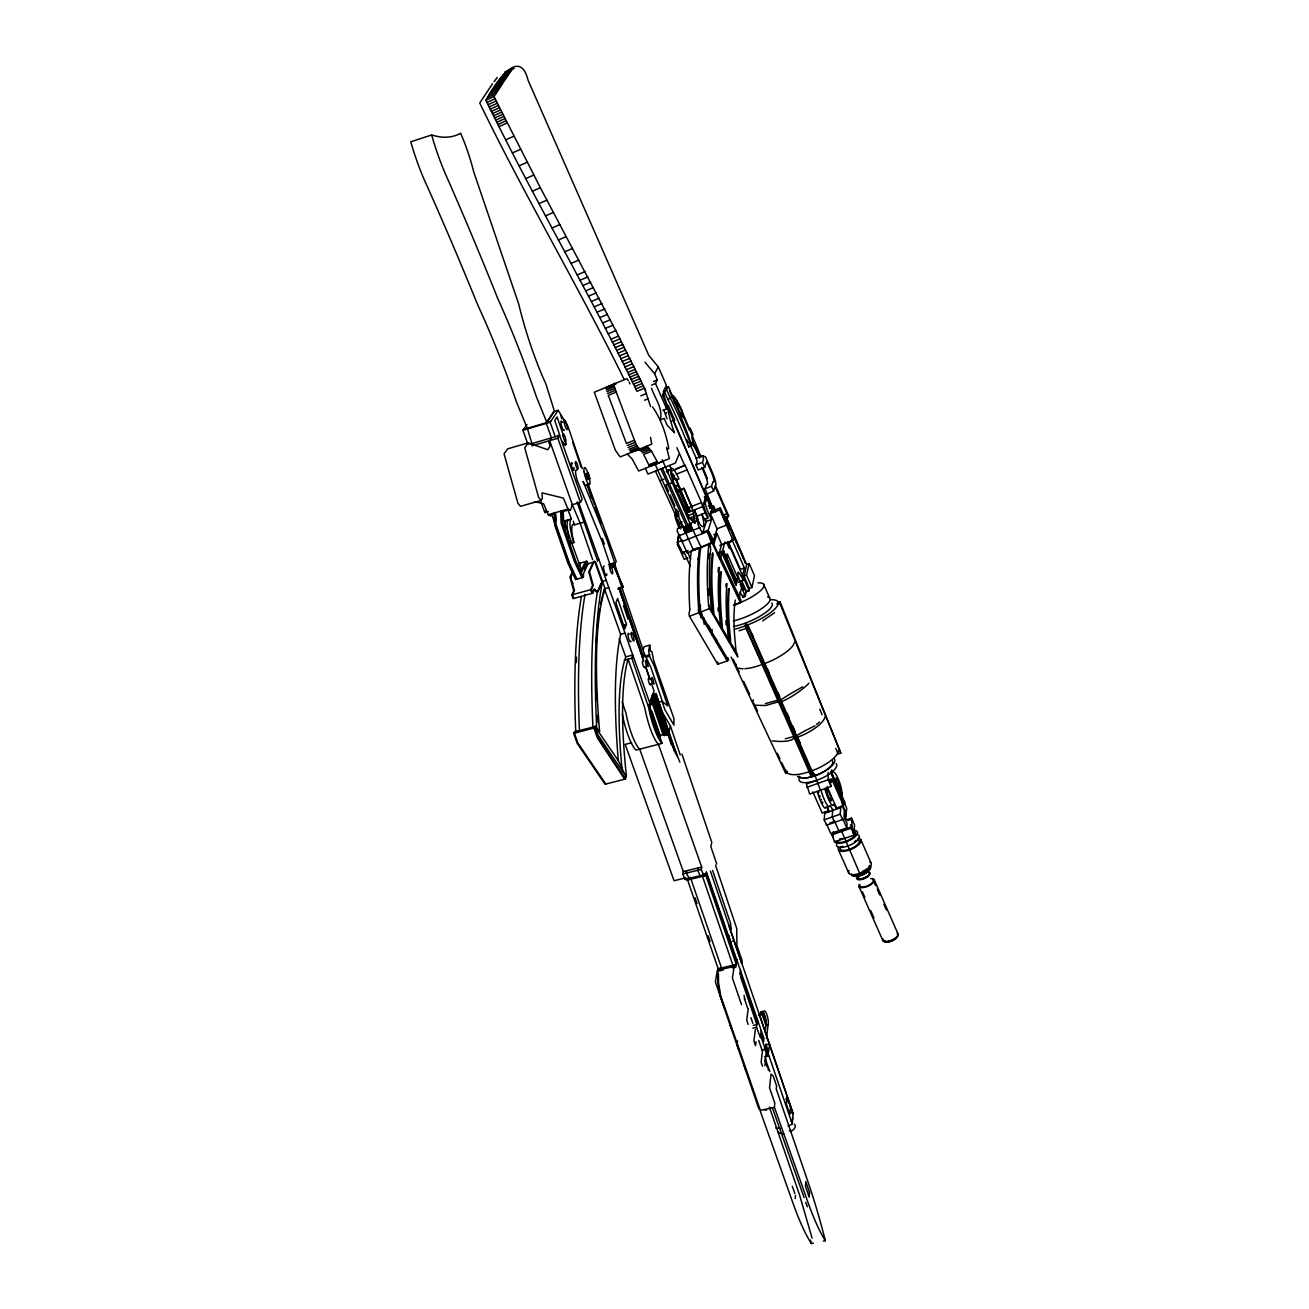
<?xml version="1.0" encoding="UTF-8"?>
<svg xmlns="http://www.w3.org/2000/svg" width="1309" height="1309" viewBox="0 0 1309 1309"><rect width="100%" height="100%" fill="white"/><g stroke="black" fill="none" stroke-linecap="round" stroke-linejoin="round"><path stroke-width="1.5" d="M617.668 588.87L623.329 587.316L613.888 566.601L614.183 562.935L608.505 564.506M826.159 788.214L828.155 790.783A5.694 1.014 70.2 0 1 831.411 799.439A5.694 1.014 70.2 0 1 829.121 797.786A12.403 2.193 70.2 0 1 826.388 790.325L826.11 788.46M851.505 818.043L852.274 829.857L851.03 827.043L831.64 833.833L834.602 841.9L854.008 835.142L854.515 824.883L851.505 818.043L847.659 819.385M554.198 512.981L554.64 524.893L567.926 563.214L575.567 579.494L583.372 577.334L583.585 573.293L588.085 563.721L586.808 561.217L579.134 563.361M854.008 835.142L851.03 827.043M845.352 819.647L846.743 808.177L832.229 775.157M846.841 827.959L842.701 818.534L842.636 819.565L826.584 825.21L826.666 824.163L830.822 833.555L846.841 827.959L847.087 823.59L844.043 816.652L844.387 810.778L842.358 806.066M841.949 801.01L843.536 804.626L844.55 804.266L844.681 802.139L831.215 771.459L831.068 773.521M846.089 819.401L844.763 816.391L845.123 810.533L842.391 804.233M841.327 830.446L859.686 873.381M824.834 788.771A12.37 2.193 70.2 0 0 829.71 801.73A12.37 2.193 70.2 0 0 833.309 804.724A6.365 1.129 70.3 0 1 836.435 809.175L836.516 807.997L843.405 805.575L843.618 801.992L841.72 802.662M841.523 797.361L841.802 793.09L837.809 783.993L836.516 784.451M842.636 819.565L840.263 814.182L840.754 806.508M841.392 796.903L841.769 791.127A10.701 1.849 70.2 0 0 838.693 780A10.701 1.849 70.2 0 0 834.308 772.621L831.411 769.954M835.797 748.453L838.087 754.066L840.803 753.068L780.066 601.845L777.317 602.909L777.055 604.398L779.82 603.334L780.066 601.845M818.55 791.389L818.796 792.779M833.228 831.804L832.884 836.631L831.64 833.833M829.857 823.034L834.667 821.348L834.602 822.396L832.229 817.012L832.786 809.322M837.515 788.231L837.809 783.993M827.484 807.097L828.973 811.809A6.365 1.145 70.3 0 0 826.192 806.998A6.365 1.145 70.3 0 0 825.815 807.375A12.354 2.242 70.2 0 1 822.167 804.397A12.354 2.242 70.2 0 1 817.307 791.454M836.271 763.572A20.29 7.118 -23.6 0 1 817.094 780.18L806.409 783.993L809.698 794.039L831.117 786.431L829.824 780.835L829.988 778.937L831.444 782.258L831.706 778.953L843.405 805.575M795.217 1198.569L795.463 1195.379M826.584 825.21L824.195 819.843L824.834 812.12M828.139 772.392L828.188 779.739L831.117 786.431M787.985 1126.231A13.777 7.118 -19.2 0 0 792.223 1123.891L793.107 1113.697L759.465 1014.933M718.412 973.16L718.543 982.83L720.768 995.904L760.136 1109.721M717.774 973.323L717.888 982.994L720.114 996.051L758.909 1108.985M744.919 625.489L810.746 775.288L813.478 774.29L813.2 772.294M810.746 775.288L810.484 773.275M765.749 1044.811L769.512 1043.977L768.596 1052.06L765.896 1044.107L765.192 1050.194L767.238 1056.199L768.17 1055.856L767.925 1050.096M764.914 1065.673L766.272 1053.778M766.485 1038.528L768.432 1021.691A7.429 1.424 77.1 0 0 764.816 1011.023L763.36 1011.219L760.84 1015.113L758.664 1015.604L761.2 1011.71L762.672 1011.513A7.429 1.424 77.1 0 1 766.289 1022.182L765.209 1031.312M762.542 1050.374L761.134 1062.237L762.509 1066.213M761.282 1030.625L760.431 1037.677L756.504 1027.336L757.486 1019.482M756.013 1041.784L755.522 1045.646L753.919 1040.933L755.375 1029.414M687.945 557.863L684.182 559.319L677.457 544.299L678.733 534.923M748.257 1008.764L746.719 1020.104L748.192 1024.423M762.313 663.483L762.869 665.365M737.589 1040.884L737.032 1044.729L738.669 1049.442M739.896 974.861L740.616 970.002M737.032 959.497L735.871 967.073L732.255 967.924M734.431 964.929L732.402 978.019L741.532 1004.641M745.525 626.864L746.343 628.205M730.978 941.744L730.733 943.314L728.753 935.199M720.015 968.3L719.77 969.74L734.202 966.369M717.365 970.313L715.385 981.979L724.581 1008.535M686.947 878.126L718.183 968.725L717.741 971.311L723.173 970.051M695.128 523.289L692.886 510.51L683.838 488.241L680.435 490.433M677.637 540.928L678.667 535.103M667.819 473.04L667.983 470.095L669.226 469.636L674.004 475.92L689.843 511.704L675.984 478.587M622.102 701.837L625.997 713.11A30.058 6.643 75.4 0 0 639.708 749.157L683.314 871.565L682.791 873.97L685.065 879.386L703.457 874.887L703.735 873.528L704.847 875.77L686.489 880.237M704.847 875.77L705.256 873.659L736.28 964.488L718.183 968.725M703.457 874.887L701.215 869.454L701.706 867.065L658.443 744.33A30.107 6.381 75.4 0 1 644.862 708.169L628.124 659.196L627.371 661.765A277.884 57.203 76.5 0 0 626.406 775.926L625.424 779.019L605.053 784.238L577.154 743.25L573.653 733.367L574.7 731.747L596.642 726.168A566.862 109.531 77.3 0 1 602.5 581.343L597.755 592.192L594.548 589.066L592.715 593.206L573.08 598.606L571.788 594.891L573.751 590.752L569.939 577.089L573.064 570.675M698.286 867.916L697.779 870.305L700.037 875.721M813.478 774.29L747.684 624.426M645.648 390.622L644.519 388.2L636.959 391.326C589.492 292.791 533.581 198.624 485.95 100.188L494.049 96.49L512.49 68.51L514.077 68.641M745.688 592.077L749.206 590.735L749.386 588.445L751.955 587.463L754.508 575.698L749.19 563.557L746.67 564.523L743.316 580.296L738.325 582.145M686.734 870.73L686.211 873.136L689.892 879.419M685.065 879.386L685.36 878.012M485.95 100.188C493.313 86.459 519.264 44.751 528.1 80.307L648.789 355.393L658.263 366.798L666.379 385.321L663.27 391.718A23.382 4.238 68.1 0 0 667.655 406.755A38.681 7.036 68.3 0 0 674.462 432.788L667.197 425.245L664.154 418.34M742.203 597.133L745.296 595.955L746.343 591.259L741.859 581.049M751.955 587.463L746.539 575.126L749.19 563.557M733.515 605.233L740.403 602.615L740.959 600.226L718.936 554.149L721.684 544.331L716.923 533.516L713.83 534.726M739.454 596.839L742.088 585.499A8.001 1.456 69.1 0 1 737.965 574.946A8.001 1.456 69.1 0 1 739.732 573.817L743.316 580.214M712.276 554.509L712.701 552.725M742.53 575.682L744.363 567.926L731.78 539.243M683.036 526.054A17.851 3.518 68.5 0 1 680.598 522.553L682.382 526.562L677.587 528.443L677.129 531.012L687.225 552.84L711.654 543.317L707.007 530.652L712.374 541.026L713.634 540.535L717.07 528.787L710.394 513.586L710.918 511.328L720.375 507.859L729.62 528.951A5.171 0.916 68.8 0 1 732.026 532.092A5.171 0.916 68.8 0 1 733.645 538.163L733.089 540.273L719.786 545.46M725.431 555.049L727.428 554.263L738.063 578.414L737.245 581.785L726.25 556.898M716.923 533.516L714.109 543.186L712.374 541.026L720.277 558.927L721.93 552.922L736.1 585.058L736.525 583.307L723.615 550.762L717.741 553.053M810.68 771.279L745.165 625.947L745.95 622.888L811.269 771.083L817.912 768.35A28.389 9.785 -23.6 0 0 838.464 750.613M726.56 557.536L727.428 554.263M731.077 540.388L730.618 542.122L728.213 543.055M736.1 585.058L723.157 552.447L723.615 550.762M724.99 541.811L722.388 551.253L736.525 583.307M668.261 733.842L670.437 726.053L661.274 710.574L658.443 702.262L662.01 701.329L667.754 705.895L654.418 666.477L649.542 656.202L648.642 650.737L649.755 645.173L644.273 646.646L643.39 649.231M725.153 518.217L728.671 515.844L715.336 485.361A10.308 1.816 68.5 0 0 712.636 473.105L705.567 456.923L702.638 455.696L696.208 458.281A5.858 1.064 68.4 0 1 696.797 462.584L695.946 464.908L698.188 470.013L704.651 467.428L706.713 461.488L711.311 471.976A8.476 1.505 68.5 0 1 713.847 479.798A8.476 1.505 68.5 0 1 712.963 481.696L711.491 486.244L713.585 491.006L706.86 494.327L713.274 508.939M622.331 714.076A30.042 6.692 75.4 0 0 636.076 750.106L662.109 743.381A30.123 6.332 75.4 0 1 648.56 707.204L631.822 658.198L632.754 654.991L625.702 656.873L624 662.665A277.786 57.629 76.5 0 0 622.184 770.87M711.654 543.317L711.916 542.401L693.541 550.385L655.269 464.466L662.992 461.341L692.199 528.46L701.215 547.391L701.493 546.475M733.089 540.273L719.77 509.888L720.375 507.859M746.997 626.127L747.717 627.813M652.667 704.226L653.06 702.966L649.428 703.915L649.035 705.191L652.667 704.226L663.188 735.134M675.722 753.919L655.956 693.574L652.357 694.523M664.596 735.216L653.731 701.346L650.098 702.311L648.56 707.204M653.944 700.675L654.304 699.481L650.688 700.43L650.311 701.624L653.944 700.675L665.741 735.396M667.001 735.183L654.844 697.73L651.227 698.695M655.056 696.699L655.433 695.521L651.817 696.47L651.457 697.648L655.056 696.699L671.468 744.968M713.634 540.535L708.267 530.161L711.556 519.46L709.953 516.253A12.108 2.225 68.7 0 1 705.24 503.441L706.975 498.107L705.142 498.844M786.284 1102.653L786.709 1101.294A9.196 4.68 -19.2 0 0 785.76 1099.069M711.245 511.034L711.687 509.61M715.385 511.852L713.241 505.683L715.434 510.674M625.686 776.106L624.704 779.215L597.395 737.981L593.91 728.066L594.908 726.446L618.323 760.66L625.686 776.106L597.82 734.758L594.908 726.446M690.007 523.551L697.893 520.458L698.891 522.716A19.34 3.665 68.6 0 0 701.869 514.224L704.258 519.657L707.694 518.299L708.104 516.973A12.108 2.242 68.7 0 1 703.391 504.161L706.091 495.98L704.52 496.586M704.258 519.657L704.684 518.315L706.287 521.538L702.508 533.532L697.926 524.434L697.893 520.458M713.585 491.006L715.025 486.473L728.36 516.957M708.267 501.036L709.74 506.534L710.132 505.29L708.3 506.027M707.318 498.778L662.436 394.893L668.474 386.744L677.882 409.57A97.782 18.375 68.2 0 1 691.61 445.076L691.316 445.878A113.441 21.549 68.2 0 0 670.437 398.247A18.326 3.289 68 0 1 666.854 390.082M687.225 552.84L687.536 551.923L690.727 559.107M707.105 493.575L705.011 488.813L706.549 484.248A8.476 1.522 68.5 0 0 707.449 482.35A8.476 1.522 68.5 0 0 704.913 474.529L701.853 467.542M614.428 565.439L644.453 653.976L642.834 658.771L618.699 587.725M688.485 524.156L688.027 525.465L662.419 468.295M549.649 440.658L572.344 504.701L570.364 510.477L567.959 509.054L563.361 498.091L542.041 492.855L542.319 498.467L541.141 500.431L520.524 506.338L517.906 503.261L504.063 453.847L507.647 448.856L528.132 442.851L547.767 449.723L550.107 446.074L548.733 442.066L551.465 437.861L546.311 423.38L554.443 411.386L545.951 384.077A102.789 21.255 73 0 1 518.642 303.852L473.596 171.414A55.469 12.108 71.7 0 0 460.588 133.191A818.763 153.824 68.1 0 1 431.643 134.958L410.781 141.797A72.96 16.624 71.4 0 0 427.732 187.432A3125.957 2197.222 87.4 0 1 477.752 304.997A326.775 88.374 73.2 0 1 516.662 402.517L527.314 428.305L531.912 443.587M662.109 743.381L659.343 735.543A20.649 4.352 75.4 0 1 649.837 703.097L654.042 691.005L651.44 683.363M688.043 550.516L682.742 552.594L677.293 542.302L679.829 535.054M689.794 609.258L689.254 612.907A5.154 1.08 69.1 0 0 689.483 616.294L717.741 664.268L727.215 660.93L726.577 657.511M704.651 467.428L702.426 462.322L703.244 460.015A5.858 1.047 68.4 0 0 702.638 455.696M679.469 528.247A12.059 2.405 68.6 0 1 674.789 515.468L676.115 511.868M681.449 489.19L681.089 490.171A21.173 4.107 68.5 0 0 675.313 488.797M626.455 624.36L624.786 628.778L615.917 602.729L617.635 598.442L626.455 624.36L622.56 625.424M674.642 487.03A21.173 4.14 68.5 0 1 678.275 491.3L678.651 490.319L676.278 491.251M678.733 490.286L678.357 491.268A21.173 4.14 68.5 0 0 674.74 486.997M825.275 716.301C821.136 732.942 767.221 748.977 814.951 725.824M672.106 470.945L685.082 465.251L675.984 468.9M672.45 482.661L664.841 485.492M678.929 454.37L675.411 463.075L647.939 474.103L645.402 468.426M623.329 587.316L613.888 565.946L614.183 562.935M614.625 564.244L616.244 561.496L588.085 484.33M601.044 583.339L597.068 592.388L593.861 589.246M662.812 410.437L666.674 408.866L668.244 405.463L674.642 420.025L673.759 422.022L712.98 511.754M593.255 590.637L592.028 593.386L590.735 589.655L592.584 585.548L588.772 571.853L593.206 562.297M592.715 593.206L591.439 589.475L593.272 585.352L589.459 571.657L594.384 561.021M675.166 403.728L675.608 402.779L682.054 416.949L682.807 415.166L689.336 430.088L690.17 428.01L692.985 434.457L692.036 436.862A6.856 1.227 68.3 0 0 693.148 442.295L699.644 457.103M598.638 558.894L597.64 561.054L577.04 501.952M665.905 413.889L666.592 412.4M660.26 419.927C663.385 409.095 654.909 398.132 651.457 388.233M586.808 561.217L581.998 571.346L563.623 520.622L563.246 511.459L562.036 510.739L562.526 522.651L575.764 561.021L583.372 577.334M584.452 568.891L586.727 564.097L593.893 562.101M580.623 571.722L585.434 561.61M578.856 566.372L580.492 562.985M666.559 386.433L665.888 387.808L668.474 386.744M572.966 572.082L570.626 576.893L574.438 590.555L572.475 594.695L573.767 598.426M651.669 385.108L655.514 383.521L657.347 379.954L654.615 373.752L644.993 362.168M654.615 373.752L658.263 366.798M571.657 504.898L580.476 502.394L582.178 499.171L559.614 435.472L530.063 444.127M735.429 663.696L736.345 665.168M540.748 501.314L544.806 512.572L545.788 510.886M755.882 705.256L765.667 705.518L779.444 701.509M564.964 440.037L566.273 443.882L565.341 445.404L562.379 441.329M573.653 733.367L594.646 727.869L595.66 726.266L599.653 731.551A378.383 77.526 76.6 0 1 605.134 588.706L595.53 561.725M531.847 445.862L557.847 438.253L559.614 435.472M785.858 770.297L786.054 771.525M575.453 731.551L574.389 733.171L577.907 743.054L605.772 784.042M528.116 444.7L522.913 430.268L550.14 422.251L558.19 410.29L568.057 426.636L582.26 468.557M546.18 422.758L553.772 411.599L558.19 410.29M528.132 442.851L524.729 447.793L538.588 497.338L541.141 500.431M522.913 430.268L526.971 424.591M492.495 83.76L479.748 103.018C525.154 196.612 578.234 286.213 624.229 379.495M746.277 628.385L739.16 630.774M494.082 81.616L497.256 77.46M808.897 683.2C791.83 701.117 753.575 713.994 802.695 686.816M816.456 724.548L819.467 722.012M774.584 612.727L762.64 620.891M727.215 660.93L698.859 612.694A5.171 1.064 69.1 0 1 698.63 609.323L698.401 605.969A505.11 89.928 71.2 0 1 699.464 548.487M718.003 664.383L717.741 661.929M504.865 72.011L513.373 68.183M504.701 72.764L512.326 69.262M507.99 71.422L512.555 69.328M503.147 74.76L510.805 71.242M501.576 76.789L509.299 73.255M500.022 78.884L507.777 75.333M498.467 81.027L506.256 77.46M496.896 83.236L504.734 79.636M495.342 85.478L503.196 81.878M493.771 87.785L501.674 84.169M492.217 90.157L500.153 86.525M490.646 92.579L498.631 88.93M489.075 95.05L497.109 91.385M487.521 97.586L495.571 93.904M487.013 102.446L495.113 98.748L540.339 187.678L615.803 330.604L644.519 388.2L650.557 406.608M488.093 104.687L496.193 101.006M489.173 106.929L497.273 103.247M490.253 109.171L498.336 105.489M491.333 111.396L499.416 107.714M492.413 113.605L500.496 109.923M493.509 115.797L501.592 112.132M494.589 117.99L502.672 114.325M495.686 120.166L503.752 116.517M496.766 122.342L504.849 118.677M497.862 124.502L505.928 120.837M498.958 126.646L507.025 122.997M505.732 139.85L513.783 136.234M512.473 152.924L520.491 149.324M519.149 165.834L527.151 162.267M525.793 178.597L533.777 175.046M532.403 191.196L540.339 187.678M538.948 203.648L546.867 200.162M545.46 215.936L553.347 212.467M551.907 228.061L559.777 224.624M558.305 240.038L566.159 236.618M564.67 251.835L572.475 248.448M570.969 263.485L578.758 260.115M577.204 274.955L584.976 271.618M580.067 280.224L587.823 276.903M582.93 285.509L590.67 282.204M585.778 290.827L593.501 287.522M588.608 296.145L596.331 292.84M591.439 301.479L599.146 298.19M594.253 306.83L601.944 303.557M597.051 312.197L604.742 308.94M599.849 317.58L607.523 314.34M602.631 322.979L610.289 319.74M605.396 328.395L613.054 325.172M608.161 333.828L615.803 330.604M610.91 339.276L618.552 336.069M746.621 625.391L753.853 622.348A32.643 8.836 -23.8 0 0 776.695 606.82A32.643 8.836 -23.8 0 0 770.772 599.751M612.317 342.074L619.959 338.867M613.741 344.872L621.366 341.665M615.132 347.654L622.757 344.463M616.539 350.436L624.164 347.245M765.601 663.221L770.903 660.996A31.547 9.147 -23.8 0 0 794.301 642.506M617.946 353.217L625.555 350.027M619.353 355.983L626.962 352.808M620.744 358.748L628.353 355.573M622.135 361.497L629.744 358.339M623.542 364.246L631.134 361.088M624.933 366.995L632.509 363.837M626.307 369.727L633.9 366.585M627.698 372.46L635.29 369.318M628.876 374.767L636.452 371.625M630.038 377.09L637.614 373.965M606.002 387.399L615.099 383.521L615.803 384.29M606.067 388.511L614.101 385.173L614.183 383.406L615.099 383.521M606.362 389.967L614.396 386.646L614.101 385.173M631.2 379.43L638.759 376.305M606.852 391.686L614.886 388.364L614.396 386.646M632.362 381.786L639.921 378.661M607.507 393.551L615.541 390.213L614.886 388.364M633.507 384.142L641.083 381.017M616.31 392.095L608.276 395.416L626.389 443.456L634.44 440.184L615.541 390.213M634.669 386.531L642.228 383.406M635.814 388.92L643.373 385.795M653.518 381.541L657.347 379.954M640.87 395.825L646.531 393.502M644.535 400.227L648.315 398.672M812.022 772.31L816.031 775.403L814.182 776.057L811.662 771.917M664.252 391.162A18.326 3.305 68 0 0 667.835 399.31L670.437 398.247M660.652 419.829L663.712 418.585M671.959 421.122L674.642 420.025M627.175 445.535L635.241 442.262C637.188 450.492 645.926 448.202 632.132 451.621M628.075 447.514L636.141 444.242M629.007 449.282L637.058 446.025M629.924 450.721L637.958 447.465M630.742 451.72L638.776 448.463M639.97 450.427L647.84 447.236L651.538 451.261L657.985 463.075L649.689 466.249M641.165 451.638L649.051 448.463M642.408 452.979L650.278 449.805M651.538 451.261L643.684 454.436L648.822 464.859L656.643 461.701M667.312 449.134L668.752 448.545C666.085 433.917 661.127 419.093 652.537 406.903M667.835 399.31A113.408 21.697 68.2 0 1 688.73 446.909L691.316 445.878M649.133 465.448L656.954 462.29M649.428 465.922L657.249 462.764M666.461 470.7L667.983 470.095M666.248 471.894L667.754 471.289M672.63 473.58L671.124 474.169L673.759 479.356M695.946 464.908L702.426 462.322M660.178 480.648L663.81 479.192M676.197 474.234L687.127 469.866M672.499 476.525L674.004 475.92M675.869 480.174L678.913 478.947L677.048 474.709A17.017 3.289 68.4 0 0 671.042 468.9A17.017 3.289 68.4 0 0 673.808 482.939L689.778 518.92L691.283 518.331A17.884 3.436 68.6 0 0 694.719 522.88M678.275 491.3L683.462 489.239M705.011 488.813L711.491 486.244M666.559 447.367L669.39 458.641L638.628 471.011L632.214 459.066L627.24 454.01M704.357 497.093L705.927 496.471L706.925 498.762M680.827 528.869L674.675 513.177L678.291 511.737M683.707 509.594L687.323 508.17L685.72 504.538M685.082 465.251L701.526 502.541L688.812 507.581L690.203 510.69M674.789 515.468L676.622 514.748M703.391 504.161L705.24 503.441M675.673 517.3L678.946 516.024M684.116 500.922L679.306 490.057L688.354 512.294L692.886 510.51M696.83 521.571A17.884 3.436 68.6 0 0 694.375 509.921L702.573 506.681L701.526 502.541M688.109 515.631L693.786 513.39M709.625 507.777L712.996 506.436M709.396 508.53L711.18 507.156L712.767 510.772M688.812 518.331L694.49 516.09M678.422 523.469L682.104 521.947M698.826 523.338A19.34 3.714 68.6 0 0 697.108 516.106L705.289 512.883M691.217 519.984L694.997 518.495M710.394 513.586L719.77 509.888M683.429 527.282L691.119 524.255M683.363 527.511L691.037 524.5M683.363 527.936L691.054 524.909M683.462 528.509L691.152 525.498M683.642 529.212L691.332 526.185M683.887 529.965L691.577 526.938M706.287 521.538L711.556 519.46M723.468 515.042L726.92 513.684M684.182 530.734L691.872 527.723M684.525 531.47L692.199 528.46M684.852 532.125L692.543 529.098M685.18 532.632L692.87 529.621M725.464 517.104L728.671 515.844M685.474 532.992L693.148 529.965M679.535 535.594L699.873 527.592M677.293 542.302L682.611 540.208L682.169 541.501L706.615 531.912M702.9 532.256L708.267 530.161M717.07 528.787L726.446 525.122M693.099 549.616L698.008 547.718M717.267 554.738L723.157 552.447M744.363 567.926L740.387 569.464L728.573 542.581M744.706 626.487L747.488 625.407M736.067 579.183L738.063 578.414M746.539 575.126L743.97 576.107L749.386 588.445M709.331 605.233A5.171 1.031 69.1 0 0 709.593 608.603L737.752 656.987L737.098 653.567L708.578 605.511L708.316 602.156A505.667 87.818 71.1 0 1 709.085 543.431M746.343 591.259L748.993 590.244M689.483 616.294L698.859 612.694M728.229 658.002L728.508 660.456L700.184 612.203L709.593 608.603M719.41 624.753L720.343 624.393L719.148 610.73A397.281 70.081 70.8 0 1 719.41 567.402M727.329 637.696L728.262 637.352L727.084 624.524A371.625 65.532 70.8 0 1 727.051 583.585M806.737 787.38L828.188 779.739M840.509 793.549L841.802 793.09M843.667 802.499L844.681 802.139M829.055 810.631L822.199 813.053L812.807 791.83M824.735 813.298L840.689 807.669M824.195 819.843L840.263 814.182M847.594 820.661L851.439 819.319M831.542 835.011L850.981 828.221M745.165 625.947L738.096 628.32A32.643 8.836 -23.8 0 1 734.447 629.285M760.856 664.988L755.653 666.69A31.547 9.147 -23.8 0 1 744.837 668.703M778.724 700.02L765.34 703.571M793.319 736.623L785.269 738.783M809.044 771.786L804.135 773.275A28.389 9.785 -23.6 0 1 786.431 772.048M523.518 429.434L550.696 421.416M563.214 444.765L566.273 443.882M544.806 512.572L548.307 511.574M534.432 501.658L543.628 503.736L548.275 514.666L567.959 509.054M549.518 515.37L554.983 513.799M561.856 511.852L569.153 509.774M563.361 521.309L571.428 519.019L568.024 509.954M570.429 543.546L573.898 542.564A18.964 4.254 74.2 0 1 574.504 524.827L583.945 522.144M787.249 772.981L785.924 772.048L787.462 771.41M609.65 565.684L613.446 564.637M610.403 566.912L613.888 565.946M610.092 567.664L613.888 566.601M606.247 580.312L601.829 581.523L594.842 561.905M571.788 594.891L591.439 589.475M602.893 594.122A378.35 77.64 76.7 0 1 604.447 588.886L608.865 587.676M623.329 586.645L618.993 587.839L643.652 660.44M618.323 760.66A369.956 74.335 76.8 0 1 620.613 634.309L624.998 633.131M624.213 660.243L631.822 658.198M644.503 656.251L650 654.778M645.975 657.167L649.542 656.202M652.013 695.635L655.613 694.686M650.949 699.562L654.565 698.613M649.788 703.309L653.42 702.36M631.658 742.71L625.178 744.396L674.07 880.728L685.261 877.995M659.343 735.543L667.508 733.416M683.314 871.565L701.706 867.065M682.791 873.97L701.215 869.454M753.199 1025.356L756.847 1024.538L740.55 976.776M752.839 1028.154L756.504 1027.336M768.039 1025.045L765.896 1025.536L761.2 1011.71M761.658 1050.063L765.29 1049.245L760.676 1035.714M764.603 1056.658L768.17 1055.856L768.383 1053.99L792.223 1123.891M760.693 1110.327L773.815 1107.463M765.094 1110.294L766.534 1109.983M760.054 1110.474L791.912 1200.091A127.955 23.807 77.6 0 0 811.367 1243.55L813.38 1243.141M823.312 1241.112L825.341 1240.703A189.756 37.192 78.7 0 0 808.553 1183.516L776.253 1089.039L776.581 1085.881L773.243 1076.113L771.034 1074.116L769.545 1087.812L774.797 1103.127L774.453 1107.332L806.115 1197.13A128.135 23.055 77.5 0 0 825.341 1240.703M574.7 731.747L575.731 731.633A565.799 114.063 77.4 0 1 581.36 597.019M578.414 730.782L579.429 730.667A565.995 113.261 77.4 0 1 585.09 594.286M779.395 701.886L778.675 700.397M753.428 699.922L752.348 700.757L753.46 701.771M772.277 740.763C778.25 741.958 794.17 742.268 794.939 736.312M626.847 378.645L594.286 392.258L615.41 450.312L620.155 456.939L651.686 444.16L650.573 437.288M548.275 514.666L550.745 516.057M811.596 773.57L811.024 772.146M646.679 446.14L647.84 447.236M764.096 664.808L763.491 663.368M627.535 379.414L628.336 380.608M625.424 779.019L598.131 737.785L594.646 727.869M649.346 678.733C646.499 675.902 650.197 688.649 650.786 683.952M643.455 661.389C640.592 658.46 644.273 671.272 644.895 666.608M720.343 624.393L722.437 627.829L721.243 614.379A390.524 68.87 70.8 0 1 721.423 571.673M728.262 637.352L730.667 641.295L729.489 628.729A364.491 64.256 70.8 0 1 729.375 588.526M688.73 446.909L689.041 446.124M677.457 544.299L683.036 553.952M711.556 610.698L713.536 614.15M715.516 617.603L730.406 643.488M732.385 646.941L734.365 650.393M662.109 459.786L662.992 461.341M570.888 568.515L557.699 531.683M709.74 544.74L710.738 548.995A427.585 75.431 70.8 0 0 709.707 588.15L711.311 609.601L713.847 613.757L712.26 592.699A419.404 73.975 70.8 0 1 713.176 554.182M740.403 602.615L711.916 542.401M629.171 382.13L630.005 383.881M644.453 653.976L650.868 667.426L662.943 703.08M494.049 96.49L495.113 98.748M733.22 659.229L739.274 672.139M743.61 681.351L749.664 694.261M753.984 703.489L757.453 710.869M777.333 753.28L779.935 758.811M781.669 762.492L785.989 771.721L785.76 773.504L731.142 657.118M576.958 579.118L569.317 562.821L556.047 524.5L555.589 512.572M581.981 577.711L574.373 561.414L561.119 523.06L560.628 511.132M587.381 474.627C583.536 468.638 589.017 485.574 588.199 477.261M697.828 558.436L699.431 562.036M674.675 513.177L655.482 471.224M683.969 552.12L690.334 566.355M751.791 633.654L753.428 637.352M767.352 668.784L768.988 672.482M777.988 692.805L779.624 696.503M787.004 713.143L789.458 718.69M792.73 726.086L795.185 731.616M797.639 737.163L800.11 742.71M669.701 465.513L671.304 469.129M691.283 518.331L693.066 522.356M838.529 849.983L848.821 873.185M660.898 468.9L686.521 526.071M666.117 486.015L668.523 491.399M670.126 494.998L674.92 505.781M676.508 509.365L678.913 514.764M737.442 545.068L739.618 549.976M859.718 872.612L860.897 875.296M797.443 776.286A20.306 7.069 -23.6 0 0 815.114 775.681L820.399 790.243M834.667 821.348L838.824 830.757M694.375 509.921L697.108 516.106M683.838 488.241L692.445 507.728M862.418 891.773L864.889 897.369M870.665 910.442L873.97 917.92M858.999 886.602L882.953 940.762M736.722 543.431L725.857 518.659M860.782 839.593L870.976 862.827M830.528 772.146L844.55 804.266M707.318 494.638L711.572 505.634M727.64 541.697L749.206 590.735M726.871 542.891L729.326 548.471M874.117 879.533L897.941 933.742M655.514 383.521L666.674 408.866M874.003 881.841L875.639 885.588M877.292 889.318L879.746 894.931M883.87 904.274L886.324 909.886M663.859 410.175L667.017 418.798M740.027 583.978L745.296 595.955M827.157 786.725L836.516 807.997M676.884 447.694L684.869 465.824M702.573 506.681L707.694 518.299M725.579 516.368L746.67 564.523M726.02 518.119L741.974 554.951A16.657 2.978 68.9 0 1 743.152 558.518M669.603 391.015L674.38 401.912M703.113 468.475L706.255 475.658M689.058 441.935L696.208 458.281M763.572 584.109L769.643 598M769.839 1071.564L765.012 1058.228M699.808 457.43L695.717 448.431A35.376 6.414 68.5 0 0 693.328 444.504M699.628 457.937L696.699 451.098A33.298 6.038 68.5 0 0 695.93 449.707M710.411 871.074L793.107 1113.697A10.587 5.481 -19.2 0 0 790.98 1112.666M681.613 410.339L701.133 456.939M726.119 516.58L741.728 553.854A15.79 2.814 69 0 1 745.099 563.115M767.974 1068.815L768.579 1070.304M819.778 709.167L822.068 714.779M668.604 734.578L679.862 762.116M779.82 603.334L840.803 753.068M546.884 422.545L536.346 396.66A327.561 84.938 73.2 0 0 497.862 298.779A3158.715 2152.094 86.4 0 0 448.447 180.74A73.108 15.97 71.6 0 1 431.643 134.958M772.375 1107.79L804.07 1197.555M634.44 440.184L635.241 442.262M765.52 1047.282L767.63 1052.78M572.344 504.701L580.165 523.224L592.617 559.597M602.32 538.506L604.414 544.119M767.369 1067.244L764.963 1060.257M805.706 1202.267L807.358 1206.8M604.447 588.886L620.613 634.309M619.222 638.677L625.702 656.873M550.14 422.251L555.278 436.748M578.545 502.296L649.837 703.097M557.847 438.253L580.476 502.394M792.338 1186.314L794.841 1193.579M729.8 1023.965L731.289 1028.285M744.314 1066.001L745.688 1069.96M551.973 515.141L557.029 529.769M573.244 521.162L574.504 524.827M690.334 877.292L721.537 967.94M769.414 1107.119L799.521 1194.839L812.071 1238.052M695.095 897.876L697.059 903.57M708.153 935.804L710.116 941.498M652.062 711.621L660.603 736.689M706.32 871.761L763.932 1038.364L763.556 1041.522L760.905 1033.75M649.689 707.122L659.572 736.067M706.173 872.563L736.672 961.919M740.256 972.423L757.175 1022.002M650.049 711.867L658.591 736.885M702.508 876.425L732.909 965.273M744.379 998.554L747.635 1008.11M750.908 1017.649L752.855 1023.376M758.664 1040.328L761.969 1049.998M572.655 442.246L581.131 467.264M587.005 484.592L591.586 498.074M620.106 587.823L643.504 656.774M655.956 693.574L677.326 756.537M645.599 666.166L650.148 679.535M655.433 695.521L674.413 751.431M645.991 668.065L649.771 679.207M762.672 1011.513L766.289 1022.182M610.272 565.439L602.222 541.73L578.153 482.857A8.901 1.914 73.8 0 1 575.665 473.334A8.901 1.914 73.8 0 1 576.893 470.209M623.493 605.723L628.042 619.124M654.844 697.73L667.263 734.267M712.62 870.518L730.553 923.287L731.044 929.357L729.669 925.316L729.342 927.247L741.679 963.489L742.105 960.626L736.951 945.474L736.705 928.441L715.516 865.069M654.304 699.481L666.101 734.169M563.655 436.192L557.127 416.966L554.754 420.5L559.581 434.67M653.731 701.346L664.89 734.169M653.06 702.966L664.219 735.74M649.755 645.173L650.426 651.211L651.833 651.358L653.813 660.996L673.922 718.543L673.955 725.137L664.841 709.642L662.01 701.329M681.907 754.066L711.769 842.276L710.885 846.694L716.759 864.038M670.437 726.053L680.222 754.917M615.115 564.097L607.081 540.355L583.094 481.45A8.901 1.898 73.9 0 0 586.383 485.312M587.43 483.806L594.548 504.767M595.17 506.648L600.896 523.502M614.183 562.723L620.401 581.049M560.759 415.215L561.79 418.798M687.323 508.17L688.354 512.294M744.101 995.282L744.756 999.291M735.953 650.557L734.382 632.411A307.419 54.896 70.6 0 1 735.265 600.095M729.588 640.036L728.573 629.073A364.458 64.403 70.8 0 1 728.491 588.87M721.504 628.173L720.326 614.723M712.75 612.301L711.327 593.059A419.355 74.138 70.8 0 1 712.292 554.525M704.177 624.278L703.947 620.973A389.755 71.815 70.9 0 1 703.767 617.75M718.036 607.883L718.232 611.09M708.791 588.51L709.183 595.366M716.399 639.217L716.612 643.079M700.904 617.701L700.593 611.254A397.592 73.419 70.9 0 1 700.397 605.102M555.491 515.517L555.703 521.015M743.087 668.752A31.547 9.147 -23.8 0 1 738.931 668.212M692.952 444.962A33.298 6.038 68.5 0 1 693.672 446.025M694.408 447.171A33.298 6.038 68.5 0 1 695.161 448.398M744.134 594.744A7.527 1.391 69.1 0 1 743.234 596.773A32.692 5.972 69 0 1 739.814 592.159M675.771 404.792A8.705 1.554 68.2 0 1 679.731 407.753M681.384 411.91A8.705 1.554 68.2 0 1 682.431 415.64M674.528 402.763A11.928 2.127 68.2 0 1 677.457 401.994A11.928 2.127 68.2 0 1 683.658 417.636M672.924 482.383A23.807 4.614 68.5 0 1 676.54 479.912M679.829 524.434A12.059 2.389 68.6 0 1 679.371 523.322M678.913 522.209A12.059 2.389 68.6 0 1 678.078 519.935M691.823 442.36A35.376 6.414 68.5 0 1 692.559 443.391M671.255 397.494A19.16 3.436 68.2 0 1 678.962 404.546M706.876 477.131A10.308 1.849 68.5 0 1 707.465 478.636M686.783 439.693A97.75 18.49 68.1 0 1 687.929 442.917M700.708 547.996A505.176 89.65 71.2 0 0 699.693 605.429L699.939 608.816A5.171 1.064 69.1 0 0 700.184 612.203M689.778 609.225A504.619 91.761 71.2 0 1 691.496 550.304M701.82 617.324A396.512 73.075 70.9 0 1 701.575 612.481M708.807 629.351A370.856 68.477 70.8 0 1 708.594 625.342M712.276 635.209A363.771 67.004 70.8 0 1 711.949 629.285M708.889 558.959A427.536 75.595 70.8 0 1 709.314 554.002M709.838 631.036A370.905 68.33 70.8 0 1 709.609 626.978M726.151 624.851A371.592 65.679 70.8 0 1 725.873 620.793M725.89 586.677A371.592 65.679 70.8 0 1 726.168 583.929M720.31 614.706A390.491 69.033 70.8 0 1 720.539 572.017M718.052 572.131A398.378 70.408 70.8 0 1 718.526 567.73M829.759 805.673A6.365 1.145 70.3 0 0 829.562 806.049A12.354 2.225 70.2 0 1 825.946 803.055A12.354 2.225 70.2 0 1 821.07 790.112M829.939 805.673A6.365 1.145 70.3 0 1 832.704 810.484M817.094 780.18A20.29 7.118 -23.6 0 1 799.014 778.888M832.36 760.774A18.31 6.381 -23.6 0 1 823.721 771.672A18.31 6.381 -23.6 0 1 803.268 777.857M800.748 777.333A18.31 6.381 -23.6 0 1 799.243 776.188M771.868 603.105A26.605 7.183 -23.8 0 1 761.314 615.426A26.605 7.183 -23.8 0 1 733.874 626.389M757.993 582.881A26.687 6.954 -23.9 0 1 760.627 590.604A26.687 6.954 -23.9 0 1 734.267 604.873M834.324 759.105A20.306 7.069 -23.6 0 1 815.114 775.681M767.581 596.937A26.622 7.118 -23.8 0 1 762.411 608.08A26.622 7.118 -23.8 0 1 733.416 620.891M822.919 802.924A5.678 1.031 70.2 0 1 822.281 801.877M821.348 799.864A12.386 2.242 70.2 0 1 821.103 799.275M820.138 796.788A12.386 2.242 70.2 0 1 819.679 795.528M835.813 781.768A5.301 0.916 70.2 0 1 836.32 782.995M869.634 865.511A10.505 4.205 -23.4 0 1 863.449 874.265A10.505 4.205 -23.4 0 1 851.325 874.052M869.88 861.944A12.256 4.892 -23.4 0 1 861.191 872.808A12.256 4.892 -23.4 0 1 848.952 870.42M869.323 865.936A10.505 4.189 -23.4 0 1 868.309 867.376M866.705 868.865A10.505 4.189 -23.4 0 1 862.255 871.581M857.919 838.3A12.305 4.778 -23.4 0 1 858.9 844.534A12.305 4.778 -23.4 0 1 844.567 851.226A12.305 4.778 -23.4 0 1 838.709 847.267M864.644 872.416A7.87 3.158 -23.4 0 1 862.86 873.381M858.115 839.773A10.357 4.025 -23.4 0 1 850.703 848.805A10.357 4.025 -23.4 0 1 840.427 846.956M856.184 840.231A10.374 3.992 -23.5 0 1 854.597 841.671M842.881 846.432A10.374 3.992 -23.5 0 1 840.918 846.432M853.992 829.022A10.39 3.96 -23.5 0 1 852.863 832.655M841.851 838.513A10.39 3.96 -23.5 0 1 839.527 838.889M854.417 830.315A12.321 4.729 -23.5 0 1 850.261 840.083A12.321 4.729 -23.5 0 1 834.7 840.787M854.597 831.788A10.374 3.976 -23.5 0 1 849.606 839.642A10.374 3.976 -23.5 0 1 836.746 841.245M857.968 834.815A12.321 4.745 -23.5 0 1 849.148 845.532A12.321 4.745 -23.5 0 1 836.975 843.356M850.392 824.785A9.31 3.534 -23.5 0 1 850.196 828.662M834.389 833.277A9.31 3.534 -23.5 0 1 834.16 832.36M846.121 813.838A9.327 3.485 -23.5 0 1 845.074 817.045M868.701 868.505A7.87 3.158 -23.4 0 1 863.367 874.51A7.87 3.158 -23.4 0 1 854.466 875.165M862.811 873.692A5.465 2.193 -23.4 0 1 861.486 874.232M866.869 871.876A7.33 2.962 -23.4 0 1 869.225 875.41A7.33 2.962 -23.4 0 1 859.849 879.795A7.33 2.962 -23.4 0 1 857.526 876.245M868.521 872.694A6.332 2.553 -23.4 0 1 867.082 876.654A6.332 2.553 -23.4 0 1 859.489 879.255A6.332 2.553 -23.4 0 1 858.328 876.196M895.241 938.046A7.265 3.158 -23.3 0 1 887.027 941.335M866.836 876.277A5.351 2.16 -23.4 0 1 860.798 878.715M858.999 878.486A5.351 2.16 -23.4 0 1 858.377 877.537M872.514 879.435A7.33 2.978 -23.4 0 1 867.343 885.98A7.33 2.978 -23.4 0 1 859.997 884.491M896.452 936.9A6.267 2.733 -23.3 0 1 894.931 938.733M893.72 939.6A6.267 2.733 -23.3 0 1 887.846 941.564M885.129 940.696A6.267 2.733 -23.3 0 0 885.718 941.204A7.265 3.158 -23.3 0 1 883.886 940.32A7.265 3.158 -23.3 0 0 891.658 941.122A7.265 3.158 -23.3 0 0 897.352 934.97M867.491 869.765A6.332 2.536 -23.4 0 1 867.262 870.55M866.656 871.418A6.332 2.536 -23.4 0 1 864.447 873.185M863.007 873.954A6.332 2.536 -23.4 0 1 861.486 874.576M859.948 875.001A6.332 2.536 -23.4 0 1 857.33 875.197M897.172 933.072A8.296 3.6 -23.3 0 1 891.445 940.762A8.296 3.6 -23.3 0 1 882.986 938.749M870.55 878.535A8.361 3.403 -23.4 0 1 873.578 882.217A8.361 3.403 -23.4 0 1 863.776 887.469A8.361 3.403 -23.4 0 1 859.064 884.688M780.049 1128.211A13.777 7.118 -19.2 0 1 775.779 1128.014M792.485 1117.542A9.163 4.745 -19.2 0 1 791.274 1121.568M794.301 1124.104A9.163 4.778 -19.2 0 1 790.489 1131.745M783.747 1133.692A9.163 4.778 -19.2 0 1 777.873 1131.434M732.484 940.991A10.914 4.712 -19.1 0 1 733.662 941.302M572.884 583.307A4.843 1.129 74.4 0 1 572.442 582.39M571.346 578.856A4.843 1.129 74.4 0 1 571.755 575.224M570.069 540.732A18.67 4.222 74.1 0 0 570.937 543.399A18.948 4.271 74.2 0 1 570.266 540.682M569.284 537.999A18.67 4.222 74.1 0 1 568.515 519.853M810.5 1240.147A189.461 38.403 78.8 0 1 811.367 1243.55M576.385 662.599A377.663 80.733 76.7 0 1 576.549 657.167M598.164 722.535A378.35 77.64 76.7 0 1 597.64 715.336M596.691 699.677A378.35 77.64 76.7 0 1 596.2 688.419M596.282 642.948A378.35 77.64 76.7 0 1 596.855 633.36M597.46 626.127A378.35 77.64 76.7 0 1 598.278 618.65M599.064 612.874A378.35 77.64 76.7 0 1 599.653 609.209M600.602 603.973A378.35 77.64 76.7 0 1 602.402 595.988M790.685 1129.978A6.643 3.469 -19.2 0 1 789.294 1130.845M592.928 727.133A566.682 110.332 77.4 0 1 597.542 590.85M564.326 429.925A4.941 1.064 73.5 0 1 562.461 428.452A4.941 1.064 73.5 0 1 560.89 422.103A4.941 1.064 73.5 0 1 562.494 422.496M573.784 467.542A4.025 0.867 73.8 0 1 573.227 470.078A4.025 0.867 73.8 0 1 571.28 464.351A4.025 0.867 73.8 0 1 572.524 463.828M557.978 436.404A4.074 0.884 73.6 0 1 559.303 436.453M630.905 641.099A4.434 0.949 74.9 0 1 629.4 640.363A4.434 0.949 74.9 0 1 627.96 634.554A4.434 0.949 74.9 0 1 629.22 634.309M606.771 573.931A4.86 1.047 74.4 0 1 605.609 574.798A4.86 1.047 74.4 0 1 603.645 569.055A4.86 1.047 74.4 0 1 604.136 566.208M565.013 528.296A18.653 4.238 74.1 0 1 566.273 520.475M573.898 542.564A18.67 4.189 74.1 0 1 571.428 519.019M589.786 478.456C586.432 480.272 586.71 464.728 589.786 478.456M809.518 1192.45L809.191 1197.211L805.444 1186.281L805.788 1181.552L809.518 1192.45M790.538 1107.087L789.883 1114.466L786.431 1104.338L787.118 1097.007L790.538 1107.087M682.447 412.04L679.976 406.395L682.447 412.04M653.927 683.789C649.608 682.742 651.751 670.208 653.927 683.789M648.053 666.445C643.652 665.25 645.877 652.896 648.053 666.445M744.036 589.017L743.708 590.49L741.745 583.814L744.036 589.017M836.189 780.164A5.301 0.916 70.2 0 0 839.642 788.002A5.301 0.916 70.2 0 0 838.12 780.917A5.301 0.916 70.2 0 0 836.189 780.164M564.228 422.414A4.941 1.047 73.5 0 0 567.173 429.581A4.941 1.047 73.5 0 0 566.159 422.529A4.941 1.047 73.5 0 0 564.228 422.414M575.42 463.468A4.025 0.867 73.8 0 0 577.809 469.244A4.025 0.867 73.8 0 0 576.958 463.419A4.025 0.867 73.8 0 0 575.42 463.468M563.066 435.75A4.074 0.884 73.6 0 0 565.504 441.657A4.074 0.884 73.6 0 0 564.67 435.799A4.074 0.884 73.6 0 0 563.066 435.75M584.125 471.911A8.901 1.882 73.9 0 0 589.361 484.657A8.901 1.882 73.9 0 0 587.446 471.715A8.901 1.882 73.9 0 0 584.125 471.911M609.536 567.042A4.86 1.031 74.4 0 0 612.35 573.849A4.86 1.031 74.4 0 0 611.27 566.584A4.86 1.031 74.4 0 0 609.536 567.042M631.151 633.981A4.434 0.933 74.9 0 0 633.54 640.952A4.434 0.933 74.9 0 0 633.147 635.258A4.434 0.933 74.9 0 0 631.151 633.981"/></g></svg>
